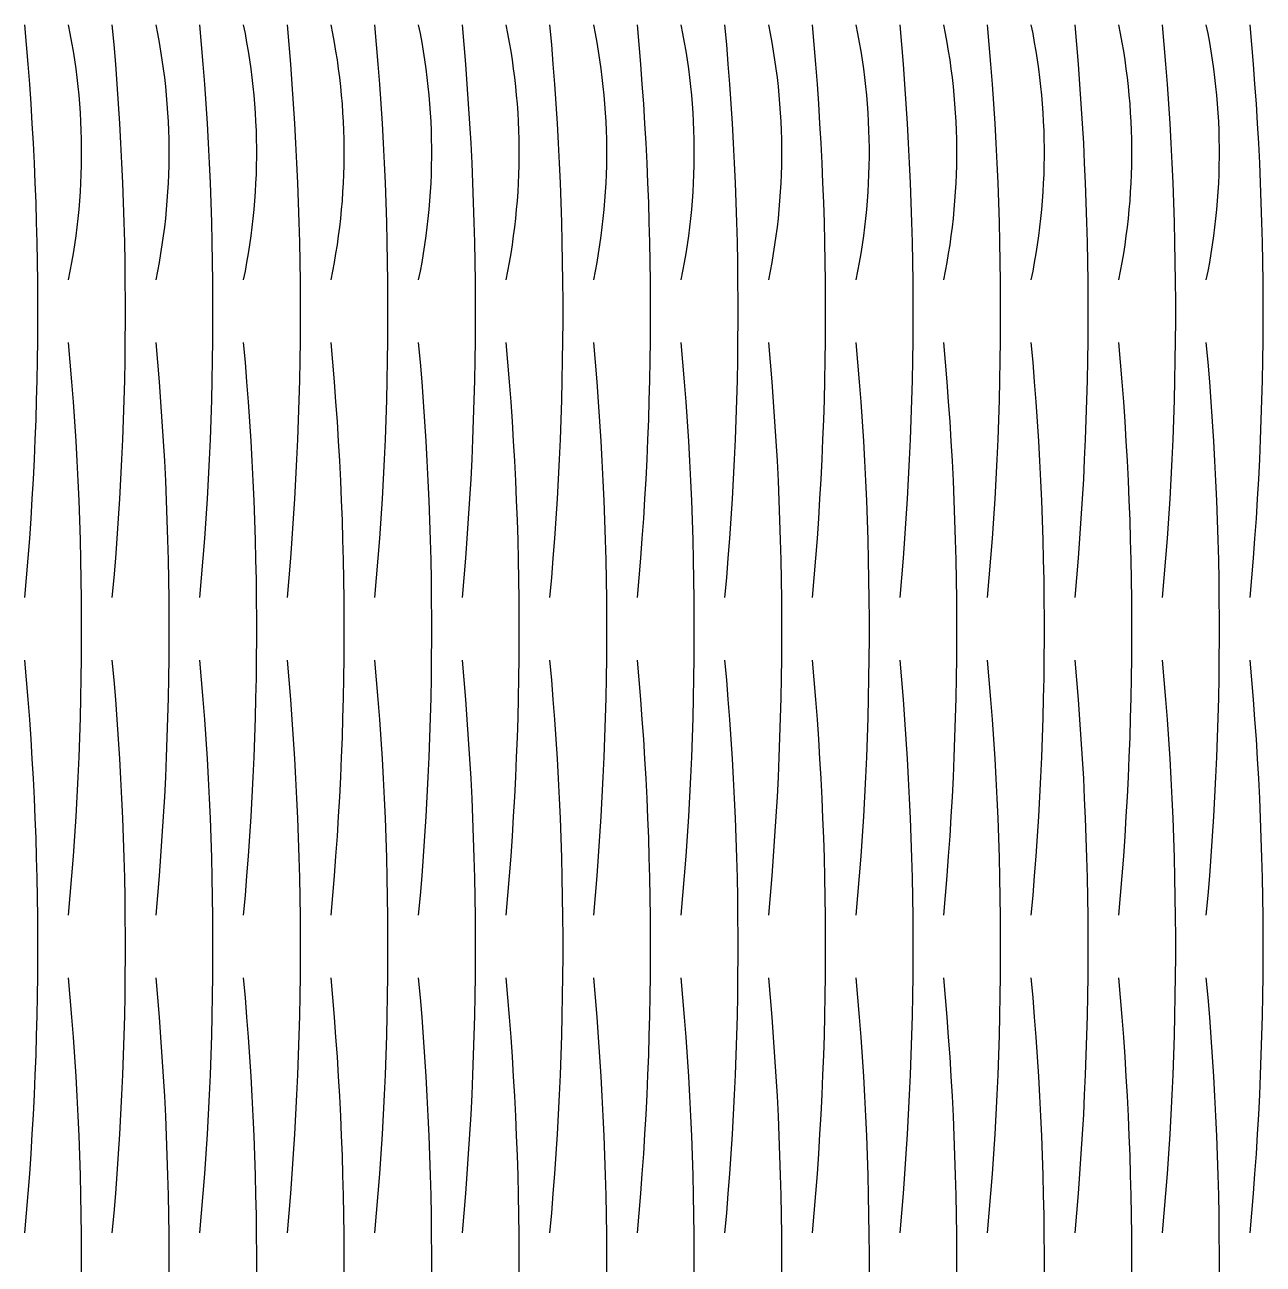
# Model space of a CAD drawing. Header units: millimetres. Extents: x 0.8 to 98.8, y 2.4 to 97.6.
# Drawn here: x 51.24 to 98.78, y 50 to 97.6 of the extents above; entities that cross this region are included whole.
import ezdxf

# ---------------------------------------------------------------- set-up
doc = ezdxf.new("R2010")
doc.units = ezdxf.units.MM
doc.layers.add('CUT', color=1, linetype='Continuous')

msp = doc.modelspace()

# ---------------------------------------------------------------- linework, layer by layer
at = {"layer": 'CUT'}
for points in [[(51.24, 75.6), (51.307, 76.359), (51.369, 77.117), (51.427, 77.876), (51.48, 78.634), (51.528, 79.393), (51.571, 80.152), (51.609, 80.91), (51.643, 81.669), (51.671, 82.428), (51.695, 83.186), (51.715, 83.945), (51.729, 84.703), (51.739, 85.462), (51.743, 86.221), (51.743, 86.979), (51.739, 87.738), (51.729, 88.497), (51.715, 89.255), (51.695, 90.014), (51.671, 90.772), (51.643, 91.531), (51.609, 92.29), (51.571, 93.048), (51.528, 93.807), (51.48, 94.566), (51.427, 95.324), (51.369, 96.083), (51.307, 96.841), (51.24, 97.6)], [(52.92, 87.8), (52.987, 88.138), (53.049, 88.476), (53.107, 88.814), (53.16, 89.152), (53.208, 89.49), (53.251, 89.828), (53.289, 90.166), (53.323, 90.503), (53.351, 90.841), (53.375, 91.179), (53.395, 91.517), (53.409, 91.855), (53.419, 92.193), (53.423, 92.531), (53.423, 92.869), (53.419, 93.207), (53.409, 93.545), (53.395, 93.883), (53.375, 94.221), (53.351, 94.559), (53.323, 94.897), (53.289, 95.234), (53.251, 95.572), (53.208, 95.91), (53.16, 96.248), (53.107, 96.586), (53.049, 96.924), (52.987, 97.262), (52.92, 97.6)], [(54.6, 75.6), (54.667, 76.359), (54.729, 77.117), (54.787, 77.876), (54.84, 78.634), (54.888, 79.393), (54.931, 80.152), (54.969, 80.91), (55.003, 81.669), (55.031, 82.428), (55.055, 83.186), (55.075, 83.945), (55.089, 84.703), (55.099, 85.462), (55.103, 86.221), (55.103, 86.979), (55.099, 87.738), (55.089, 88.497), (55.075, 89.255), (55.055, 90.014), (55.031, 90.772), (55.003, 91.531), (54.969, 92.29), (54.931, 93.048), (54.888, 93.807), (54.84, 94.566), (54.787, 95.324), (54.729, 96.083), (54.667, 96.841), (54.6, 97.6)], [(56.28, 87.8), (56.347, 88.138), (56.409, 88.476), (56.467, 88.814), (56.52, 89.152), (56.568, 89.49), (56.611, 89.828), (56.649, 90.166), (56.683, 90.503), (56.711, 90.841), (56.735, 91.179), (56.755, 91.517), (56.769, 91.855), (56.779, 92.193), (56.783, 92.531), (56.783, 92.869), (56.779, 93.207), (56.769, 93.545), (56.755, 93.883), (56.735, 94.221), (56.711, 94.559), (56.683, 94.897), (56.649, 95.234), (56.611, 95.572), (56.568, 95.91), (56.52, 96.248), (56.467, 96.586), (56.409, 96.924), (56.347, 97.262), (56.28, 97.6)], [(57.96, 75.6), (58.027, 76.359), (58.089, 77.117), (58.147, 77.876), (58.2, 78.634), (58.248, 79.393), (58.291, 80.152), (58.329, 80.91), (58.363, 81.669), (58.391, 82.428), (58.415, 83.186), (58.435, 83.945), (58.449, 84.703), (58.459, 85.462), (58.463, 86.221), (58.463, 86.979), (58.459, 87.738), (58.449, 88.497), (58.435, 89.255), (58.415, 90.014), (58.391, 90.772), (58.363, 91.531), (58.329, 92.29), (58.291, 93.048), (58.248, 93.807), (58.2, 94.566), (58.147, 95.324), (58.089, 96.083), (58.027, 96.841), (57.96, 97.6)], [(59.64, 87.8), (59.707, 88.138), (59.769, 88.476), (59.827, 88.814), (59.88, 89.152), (59.928, 89.49), (59.971, 89.828), (60.009, 90.166), (60.043, 90.503), (60.071, 90.841), (60.095, 91.179), (60.115, 91.517), (60.129, 91.855), (60.139, 92.193), (60.143, 92.531), (60.143, 92.869), (60.139, 93.207), (60.129, 93.545), (60.115, 93.883), (60.095, 94.221), (60.071, 94.559), (60.043, 94.897), (60.009, 95.234), (59.971, 95.572), (59.928, 95.91), (59.88, 96.248), (59.827, 96.586), (59.769, 96.924), (59.707, 97.262), (59.64, 97.6)], [(61.32, 75.6), (61.387, 76.359), (61.449, 77.117), (61.507, 77.876), (61.56, 78.634), (61.608, 79.393), (61.651, 80.152), (61.689, 80.91), (61.723, 81.669), (61.751, 82.428), (61.775, 83.186), (61.795, 83.945), (61.809, 84.703), (61.819, 85.462), (61.823, 86.221), (61.823, 86.979), (61.819, 87.738), (61.809, 88.497), (61.795, 89.255), (61.775, 90.014), (61.751, 90.772), (61.723, 91.531), (61.689, 92.29), (61.651, 93.048), (61.608, 93.807), (61.56, 94.566), (61.507, 95.324), (61.449, 96.083), (61.387, 96.841), (61.32, 97.6)], [(63, 87.8), (63.067, 88.138), (63.129, 88.476), (63.187, 88.814), (63.24, 89.152), (63.288, 89.49), (63.331, 89.828), (63.369, 90.166), (63.403, 90.503), (63.431, 90.841), (63.455, 91.179), (63.475, 91.517), (63.489, 91.855), (63.499, 92.193), (63.503, 92.531), (63.503, 92.869), (63.499, 93.207), (63.489, 93.545), (63.475, 93.883), (63.455, 94.221), (63.431, 94.559), (63.403, 94.897), (63.369, 95.234), (63.331, 95.572), (63.288, 95.91), (63.24, 96.248), (63.187, 96.586), (63.129, 96.924), (63.067, 97.262), (63, 97.6)], [(64.68, 75.6), (64.747, 76.359), (64.809, 77.117), (64.867, 77.876), (64.92, 78.634), (64.968, 79.393), (65.011, 80.152), (65.049, 80.91), (65.083, 81.669), (65.111, 82.428), (65.135, 83.186), (65.155, 83.945), (65.169, 84.703), (65.179, 85.462), (65.183, 86.221), (65.183, 86.979), (65.179, 87.738), (65.169, 88.497), (65.155, 89.255), (65.135, 90.014), (65.111, 90.772), (65.083, 91.531), (65.049, 92.29), (65.011, 93.048), (64.968, 93.807), (64.92, 94.566), (64.867, 95.324), (64.809, 96.083), (64.747, 96.841), (64.68, 97.6)], [(66.36, 87.8), (66.427, 88.138), (66.489, 88.476), (66.547, 88.814), (66.6, 89.152), (66.648, 89.49), (66.691, 89.828), (66.729, 90.166), (66.763, 90.503), (66.791, 90.841), (66.815, 91.179), (66.835, 91.517), (66.849, 91.855), (66.859, 92.193), (66.863, 92.531), (66.863, 92.869), (66.859, 93.207), (66.849, 93.545), (66.835, 93.883), (66.815, 94.221), (66.791, 94.559), (66.763, 94.897), (66.729, 95.234), (66.691, 95.572), (66.648, 95.91), (66.6, 96.248), (66.547, 96.586), (66.489, 96.924), (66.427, 97.262), (66.36, 97.6)], [(68.04, 75.6), (68.107, 76.359), (68.169, 77.117), (68.227, 77.876), (68.28, 78.634), (68.328, 79.393), (68.371, 80.152), (68.409, 80.91), (68.443, 81.669), (68.471, 82.428), (68.495, 83.186), (68.515, 83.945), (68.529, 84.703), (68.539, 85.462), (68.543, 86.221), (68.543, 86.979), (68.539, 87.738), (68.529, 88.497), (68.515, 89.255), (68.495, 90.014), (68.471, 90.772), (68.443, 91.531), (68.409, 92.29), (68.371, 93.048), (68.328, 93.807), (68.28, 94.566), (68.227, 95.324), (68.169, 96.083), (68.107, 96.841), (68.04, 97.6)], [(69.72, 87.8), (69.787, 88.138), (69.849, 88.476), (69.907, 88.814), (69.96, 89.152), (70.008, 89.49), (70.051, 89.828), (70.089, 90.166), (70.123, 90.503), (70.151, 90.841), (70.175, 91.179), (70.195, 91.517), (70.209, 91.855), (70.219, 92.193), (70.223, 92.531), (70.223, 92.869), (70.219, 93.207), (70.209, 93.545), (70.195, 93.883), (70.175, 94.221), (70.151, 94.559), (70.123, 94.897), (70.089, 95.234), (70.051, 95.572), (70.008, 95.91), (69.96, 96.248), (69.907, 96.586), (69.849, 96.924), (69.787, 97.262), (69.72, 97.6)], [(71.4, 75.6), (71.467, 76.359), (71.529, 77.117), (71.587, 77.876), (71.64, 78.634), (71.688, 79.393), (71.731, 80.152), (71.769, 80.91), (71.803, 81.669), (71.831, 82.428), (71.855, 83.186), (71.875, 83.945), (71.889, 84.703), (71.899, 85.462), (71.903, 86.221), (71.903, 86.979), (71.899, 87.738), (71.889, 88.497), (71.875, 89.255), (71.855, 90.014), (71.831, 90.772), (71.803, 91.531), (71.769, 92.29), (71.731, 93.048), (71.688, 93.807), (71.64, 94.566), (71.587, 95.324), (71.529, 96.083), (71.467, 96.841), (71.4, 97.6)], [(73.08, 87.8), (73.147, 88.138), (73.209, 88.476), (73.267, 88.814), (73.32, 89.152), (73.368, 89.49), (73.411, 89.828), (73.449, 90.166), (73.483, 90.503), (73.511, 90.841), (73.535, 91.179), (73.555, 91.517), (73.569, 91.855), (73.579, 92.193), (73.583, 92.531), (73.583, 92.869), (73.579, 93.207), (73.569, 93.545), (73.555, 93.883), (73.535, 94.221), (73.511, 94.559), (73.483, 94.897), (73.449, 95.234), (73.411, 95.572), (73.368, 95.91), (73.32, 96.248), (73.267, 96.586), (73.209, 96.924), (73.147, 97.262), (73.08, 97.6)], [(74.76, 75.6), (74.827, 76.359), (74.889, 77.117), (74.947, 77.876), (75, 78.634), (75.048, 79.393), (75.091, 80.152), (75.129, 80.91), (75.163, 81.669), (75.191, 82.428), (75.215, 83.186), (75.235, 83.945), (75.249, 84.703), (75.259, 85.462), (75.263, 86.221), (75.263, 86.979), (75.259, 87.738), (75.249, 88.497), (75.235, 89.255), (75.215, 90.014), (75.191, 90.772), (75.163, 91.531), (75.129, 92.29), (75.091, 93.048), (75.048, 93.807), (75, 94.566), (74.947, 95.324), (74.889, 96.083), (74.827, 96.841), (74.76, 97.6)], [(76.44, 87.8), (76.507, 88.138), (76.569, 88.476), (76.627, 88.814), (76.68, 89.152), (76.728, 89.49), (76.771, 89.828), (76.809, 90.166), (76.843, 90.503), (76.871, 90.841), (76.895, 91.179), (76.915, 91.517), (76.929, 91.855), (76.939, 92.193), (76.943, 92.531), (76.943, 92.869), (76.939, 93.207), (76.929, 93.545), (76.915, 93.883), (76.895, 94.221), (76.871, 94.559), (76.843, 94.897), (76.809, 95.234), (76.771, 95.572), (76.728, 95.91), (76.68, 96.248), (76.627, 96.586), (76.569, 96.924), (76.507, 97.262), (76.44, 97.6)], [(78.12, 75.6), (78.187, 76.359), (78.249, 77.117), (78.307, 77.876), (78.36, 78.634), (78.408, 79.393), (78.451, 80.152), (78.489, 80.91), (78.523, 81.669), (78.551, 82.428), (78.575, 83.186), (78.595, 83.945), (78.609, 84.703), (78.619, 85.462), (78.623, 86.221), (78.623, 86.979), (78.619, 87.738), (78.609, 88.497), (78.595, 89.255), (78.575, 90.014), (78.551, 90.772), (78.523, 91.531), (78.489, 92.29), (78.451, 93.048), (78.408, 93.807), (78.36, 94.566), (78.307, 95.324), (78.249, 96.083), (78.187, 96.841), (78.12, 97.6)], [(79.8, 87.8), (79.867, 88.138), (79.929, 88.476), (79.987, 88.814), (80.04, 89.152), (80.088, 89.49), (80.131, 89.828), (80.169, 90.166), (80.203, 90.503), (80.231, 90.841), (80.255, 91.179), (80.275, 91.517), (80.289, 91.855), (80.299, 92.193), (80.303, 92.531), (80.303, 92.869), (80.299, 93.207), (80.289, 93.545), (80.275, 93.883), (80.255, 94.221), (80.231, 94.559), (80.203, 94.897), (80.169, 95.234), (80.131, 95.572), (80.088, 95.91), (80.04, 96.248), (79.987, 96.586), (79.929, 96.924), (79.867, 97.262), (79.8, 97.6)], [(81.48, 75.6), (81.547, 76.359), (81.609, 77.117), (81.667, 77.876), (81.72, 78.634), (81.768, 79.393), (81.811, 80.152), (81.849, 80.91), (81.883, 81.669), (81.911, 82.428), (81.935, 83.186), (81.955, 83.945), (81.969, 84.703), (81.979, 85.462), (81.983, 86.221), (81.983, 86.979), (81.979, 87.738), (81.969, 88.497), (81.955, 89.255), (81.935, 90.014), (81.911, 90.772), (81.883, 91.531), (81.849, 92.29), (81.811, 93.048), (81.768, 93.807), (81.72, 94.566), (81.667, 95.324), (81.609, 96.083), (81.547, 96.841), (81.48, 97.6)], [(83.16, 87.8), (83.227, 88.138), (83.289, 88.476), (83.347, 88.814), (83.4, 89.152), (83.448, 89.49), (83.491, 89.828), (83.529, 90.166), (83.563, 90.503), (83.591, 90.841), (83.615, 91.179), (83.635, 91.517), (83.649, 91.855), (83.659, 92.193), (83.663, 92.531), (83.663, 92.869), (83.659, 93.207), (83.649, 93.545), (83.635, 93.883), (83.615, 94.221), (83.591, 94.559), (83.563, 94.897), (83.529, 95.234), (83.491, 95.572), (83.448, 95.91), (83.4, 96.248), (83.347, 96.586), (83.289, 96.924), (83.227, 97.262), (83.16, 97.6)], [(84.84, 75.6), (84.907, 76.359), (84.969, 77.117), (85.027, 77.876), (85.08, 78.634), (85.128, 79.393), (85.171, 80.152), (85.209, 80.91), (85.243, 81.669), (85.271, 82.428), (85.295, 83.186), (85.315, 83.945), (85.329, 84.703), (85.339, 85.462), (85.343, 86.221), (85.343, 86.979), (85.339, 87.738), (85.329, 88.497), (85.315, 89.255), (85.295, 90.014), (85.271, 90.772), (85.243, 91.531), (85.209, 92.29), (85.171, 93.048), (85.128, 93.807), (85.08, 94.566), (85.027, 95.324), (84.969, 96.083), (84.907, 96.841), (84.84, 97.6)], [(86.52, 87.8), (86.587, 88.138), (86.649, 88.476), (86.707, 88.814), (86.76, 89.152), (86.808, 89.49), (86.851, 89.828), (86.889, 90.166), (86.923, 90.503), (86.951, 90.841), (86.975, 91.179), (86.995, 91.517), (87.009, 91.855), (87.019, 92.193), (87.023, 92.531), (87.023, 92.869), (87.019, 93.207), (87.009, 93.545), (86.995, 93.883), (86.975, 94.221), (86.951, 94.559), (86.923, 94.897), (86.889, 95.234), (86.851, 95.572), (86.808, 95.91), (86.76, 96.248), (86.707, 96.586), (86.649, 96.924), (86.587, 97.262), (86.52, 97.6)], [(88.2, 75.6), (88.267, 76.359), (88.329, 77.117), (88.387, 77.876), (88.44, 78.634), (88.488, 79.393), (88.531, 80.152), (88.569, 80.91), (88.603, 81.669), (88.631, 82.428), (88.655, 83.186), (88.675, 83.945), (88.689, 84.703), (88.699, 85.462), (88.703, 86.221), (88.703, 86.979), (88.699, 87.738), (88.689, 88.497), (88.675, 89.255), (88.655, 90.014), (88.631, 90.772), (88.603, 91.531), (88.569, 92.29), (88.531, 93.048), (88.488, 93.807), (88.44, 94.566), (88.387, 95.324), (88.329, 96.083), (88.267, 96.841), (88.2, 97.6)], [(89.88, 87.8), (89.947, 88.138), (90.009, 88.476), (90.067, 88.814), (90.12, 89.152), (90.168, 89.49), (90.211, 89.828), (90.249, 90.166), (90.283, 90.503), (90.311, 90.841), (90.335, 91.179), (90.355, 91.517), (90.369, 91.855), (90.379, 92.193), (90.383, 92.531), (90.383, 92.869), (90.379, 93.207), (90.369, 93.545), (90.355, 93.883), (90.335, 94.221), (90.311, 94.559), (90.283, 94.897), (90.249, 95.234), (90.211, 95.572), (90.168, 95.91), (90.12, 96.248), (90.067, 96.586), (90.009, 96.924), (89.947, 97.262), (89.88, 97.6)], [(91.56, 75.6), (91.627, 76.359), (91.689, 77.117), (91.747, 77.876), (91.8, 78.634), (91.848, 79.393), (91.891, 80.152), (91.929, 80.91), (91.963, 81.669), (91.991, 82.428), (92.015, 83.186), (92.035, 83.945), (92.049, 84.703), (92.059, 85.462), (92.063, 86.221), (92.063, 86.979), (92.059, 87.738), (92.049, 88.497), (92.035, 89.255), (92.015, 90.014), (91.991, 90.772), (91.963, 91.531), (91.929, 92.29), (91.891, 93.048), (91.848, 93.807), (91.8, 94.566), (91.747, 95.324), (91.689, 96.083), (91.627, 96.841), (91.56, 97.6)], [(93.24, 87.8), (93.307, 88.138), (93.369, 88.476), (93.427, 88.814), (93.48, 89.152), (93.528, 89.49), (93.571, 89.828), (93.609, 90.166), (93.643, 90.503), (93.671, 90.841), (93.695, 91.179), (93.715, 91.517), (93.729, 91.855), (93.739, 92.193), (93.743, 92.531), (93.743, 92.869), (93.739, 93.207), (93.729, 93.545), (93.715, 93.883), (93.695, 94.221), (93.671, 94.559), (93.643, 94.897), (93.609, 95.234), (93.571, 95.572), (93.528, 95.91), (93.48, 96.248), (93.427, 96.586), (93.369, 96.924), (93.307, 97.262), (93.24, 97.6)], [(94.92, 75.6), (94.987, 76.359), (95.049, 77.117), (95.107, 77.876), (95.16, 78.634), (95.208, 79.393), (95.251, 80.152), (95.289, 80.91), (95.323, 81.669), (95.351, 82.428), (95.375, 83.186), (95.395, 83.945), (95.409, 84.703), (95.419, 85.462), (95.423, 86.221), (95.423, 86.979), (95.419, 87.738), (95.409, 88.497), (95.395, 89.255), (95.375, 90.014), (95.351, 90.772), (95.323, 91.531), (95.289, 92.29), (95.251, 93.048), (95.208, 93.807), (95.16, 94.566), (95.107, 95.324), (95.049, 96.083), (94.987, 96.841), (94.92, 97.6)], [(96.6, 87.8), (96.667, 88.138), (96.729, 88.476), (96.787, 88.814), (96.84, 89.152), (96.888, 89.49), (96.931, 89.828), (96.969, 90.166), (97.003, 90.503), (97.031, 90.841), (97.055, 91.179), (97.075, 91.517), (97.089, 91.855), (97.099, 92.193), (97.103, 92.531), (97.103, 92.869), (97.099, 93.207), (97.089, 93.545), (97.075, 93.883), (97.055, 94.221), (97.031, 94.559), (97.003, 94.897), (96.969, 95.234), (96.931, 95.572), (96.888, 95.91), (96.84, 96.248), (96.787, 96.586), (96.729, 96.924), (96.667, 97.262), (96.6, 97.6)], [(98.28, 75.6), (98.347, 76.359), (98.409, 77.117), (98.467, 77.876), (98.52, 78.634), (98.568, 79.393), (98.611, 80.152), (98.649, 80.91), (98.683, 81.669), (98.711, 82.428), (98.735, 83.186), (98.755, 83.945), (98.769, 84.703), (98.779, 85.462), (98.783, 86.221), (98.783, 86.979), (98.779, 87.738), (98.769, 88.497), (98.755, 89.255), (98.735, 90.014), (98.711, 90.772), (98.683, 91.531), (98.649, 92.29), (98.611, 93.048), (98.568, 93.807), (98.52, 94.566), (98.467, 95.324), (98.409, 96.083), (98.347, 96.841), (98.28, 97.6)], [(52.92, 63.4), (52.987, 64.159), (53.049, 64.917), (53.107, 65.676), (53.16, 66.434), (53.208, 67.193), (53.251, 67.952), (53.289, 68.71), (53.323, 69.469), (53.351, 70.228), (53.375, 70.986), (53.395, 71.745), (53.409, 72.503), (53.419, 73.262), (53.423, 74.021), (53.423, 74.779), (53.419, 75.538), (53.409, 76.297), (53.395, 77.055), (53.375, 77.814), (53.351, 78.572), (53.323, 79.331), (53.289, 80.09), (53.251, 80.848), (53.208, 81.607), (53.16, 82.366), (53.107, 83.124), (53.049, 83.883), (52.987, 84.641), (52.92, 85.4)], [(56.28, 63.4), (56.347, 64.159), (56.409, 64.917), (56.467, 65.676), (56.52, 66.434), (56.568, 67.193), (56.611, 67.952), (56.649, 68.71), (56.683, 69.469), (56.711, 70.228), (56.735, 70.986), (56.755, 71.745), (56.769, 72.503), (56.779, 73.262), (56.783, 74.021), (56.783, 74.779), (56.779, 75.538), (56.769, 76.297), (56.755, 77.055), (56.735, 77.814), (56.711, 78.572), (56.683, 79.331), (56.649, 80.09), (56.611, 80.848), (56.568, 81.607), (56.52, 82.366), (56.467, 83.124), (56.409, 83.883), (56.347, 84.641), (56.28, 85.4)], [(59.64, 63.4), (59.707, 64.159), (59.769, 64.917), (59.827, 65.676), (59.88, 66.434), (59.928, 67.193), (59.971, 67.952), (60.009, 68.71), (60.043, 69.469), (60.071, 70.228), (60.095, 70.986), (60.115, 71.745), (60.129, 72.503), (60.139, 73.262), (60.143, 74.021), (60.143, 74.779), (60.139, 75.538), (60.129, 76.297), (60.115, 77.055), (60.095, 77.814), (60.071, 78.572), (60.043, 79.331), (60.009, 80.09), (59.971, 80.848), (59.928, 81.607), (59.88, 82.366), (59.827, 83.124), (59.769, 83.883), (59.707, 84.641), (59.64, 85.4)], [(63, 63.4), (63.067, 64.159), (63.129, 64.917), (63.187, 65.676), (63.24, 66.434), (63.288, 67.193), (63.331, 67.952), (63.369, 68.71), (63.403, 69.469), (63.431, 70.228), (63.455, 70.986), (63.475, 71.745), (63.489, 72.503), (63.499, 73.262), (63.503, 74.021), (63.503, 74.779), (63.499, 75.538), (63.489, 76.297), (63.475, 77.055), (63.455, 77.814), (63.431, 78.572), (63.403, 79.331), (63.369, 80.09), (63.331, 80.848), (63.288, 81.607), (63.24, 82.366), (63.187, 83.124), (63.129, 83.883), (63.067, 84.641), (63, 85.4)], [(66.36, 63.4), (66.427, 64.159), (66.489, 64.917), (66.547, 65.676), (66.6, 66.434), (66.648, 67.193), (66.691, 67.952), (66.729, 68.71), (66.763, 69.469), (66.791, 70.228), (66.815, 70.986), (66.835, 71.745), (66.849, 72.503), (66.859, 73.262), (66.863, 74.021), (66.863, 74.779), (66.859, 75.538), (66.849, 76.297), (66.835, 77.055), (66.815, 77.814), (66.791, 78.572), (66.763, 79.331), (66.729, 80.09), (66.691, 80.848), (66.648, 81.607), (66.6, 82.366), (66.547, 83.124), (66.489, 83.883), (66.427, 84.641), (66.36, 85.4)], [(69.72, 63.4), (69.787, 64.159), (69.849, 64.917), (69.907, 65.676), (69.96, 66.434), (70.008, 67.193), (70.051, 67.952), (70.089, 68.71), (70.123, 69.469), (70.151, 70.228), (70.175, 70.986), (70.195, 71.745), (70.209, 72.503), (70.219, 73.262), (70.223, 74.021), (70.223, 74.779), (70.219, 75.538), (70.209, 76.297), (70.195, 77.055), (70.175, 77.814), (70.151, 78.572), (70.123, 79.331), (70.089, 80.09), (70.051, 80.848), (70.008, 81.607), (69.96, 82.366), (69.907, 83.124), (69.849, 83.883), (69.787, 84.641), (69.72, 85.4)], [(73.08, 63.4), (73.147, 64.159), (73.209, 64.917), (73.267, 65.676), (73.32, 66.434), (73.368, 67.193), (73.411, 67.952), (73.449, 68.71), (73.483, 69.469), (73.511, 70.228), (73.535, 70.986), (73.555, 71.745), (73.569, 72.503), (73.579, 73.262), (73.583, 74.021), (73.583, 74.779), (73.579, 75.538), (73.569, 76.297), (73.555, 77.055), (73.535, 77.814), (73.511, 78.572), (73.483, 79.331), (73.449, 80.09), (73.411, 80.848), (73.368, 81.607), (73.32, 82.366), (73.267, 83.124), (73.209, 83.883), (73.147, 84.641), (73.08, 85.4)], [(76.44, 63.4), (76.507, 64.159), (76.569, 64.917), (76.627, 65.676), (76.68, 66.434), (76.728, 67.193), (76.771, 67.952), (76.809, 68.71), (76.843, 69.469), (76.871, 70.228), (76.895, 70.986), (76.915, 71.745), (76.929, 72.503), (76.939, 73.262), (76.943, 74.021), (76.943, 74.779), (76.939, 75.538), (76.929, 76.297), (76.915, 77.055), (76.895, 77.814), (76.871, 78.572), (76.843, 79.331), (76.809, 80.09), (76.771, 80.848), (76.728, 81.607), (76.68, 82.366), (76.627, 83.124), (76.569, 83.883), (76.507, 84.641), (76.44, 85.4)], [(79.8, 63.4), (79.867, 64.159), (79.929, 64.917), (79.987, 65.676), (80.04, 66.434), (80.088, 67.193), (80.131, 67.952), (80.169, 68.71), (80.203, 69.469), (80.231, 70.228), (80.255, 70.986), (80.275, 71.745), (80.289, 72.503), (80.299, 73.262), (80.303, 74.021), (80.303, 74.779), (80.299, 75.538), (80.289, 76.297), (80.275, 77.055), (80.255, 77.814), (80.231, 78.572), (80.203, 79.331), (80.169, 80.09), (80.131, 80.848), (80.088, 81.607), (80.04, 82.366), (79.987, 83.124), (79.929, 83.883), (79.867, 84.641), (79.8, 85.4)], [(83.16, 63.4), (83.227, 64.159), (83.289, 64.917), (83.347, 65.676), (83.4, 66.434), (83.448, 67.193), (83.491, 67.952), (83.529, 68.71), (83.563, 69.469), (83.591, 70.228), (83.615, 70.986), (83.635, 71.745), (83.649, 72.503), (83.659, 73.262), (83.663, 74.021), (83.663, 74.779), (83.659, 75.538), (83.649, 76.297), (83.635, 77.055), (83.615, 77.814), (83.591, 78.572), (83.563, 79.331), (83.529, 80.09), (83.491, 80.848), (83.448, 81.607), (83.4, 82.366), (83.347, 83.124), (83.289, 83.883), (83.227, 84.641), (83.16, 85.4)], [(86.52, 63.4), (86.587, 64.159), (86.649, 64.917), (86.707, 65.676), (86.76, 66.434), (86.808, 67.193), (86.851, 67.952), (86.889, 68.71), (86.923, 69.469), (86.951, 70.228), (86.975, 70.986), (86.995, 71.745), (87.009, 72.503), (87.019, 73.262), (87.023, 74.021), (87.023, 74.779), (87.019, 75.538), (87.009, 76.297), (86.995, 77.055), (86.975, 77.814), (86.951, 78.572), (86.923, 79.331), (86.889, 80.09), (86.851, 80.848), (86.808, 81.607), (86.76, 82.366), (86.707, 83.124), (86.649, 83.883), (86.587, 84.641), (86.52, 85.4)], [(89.88, 63.4), (89.947, 64.159), (90.009, 64.917), (90.067, 65.676), (90.12, 66.434), (90.168, 67.193), (90.211, 67.952), (90.249, 68.71), (90.283, 69.469), (90.311, 70.228), (90.335, 70.986), (90.355, 71.745), (90.369, 72.503), (90.379, 73.262), (90.383, 74.021), (90.383, 74.779), (90.379, 75.538), (90.369, 76.297), (90.355, 77.055), (90.335, 77.814), (90.311, 78.572), (90.283, 79.331), (90.249, 80.09), (90.211, 80.848), (90.168, 81.607), (90.12, 82.366), (90.067, 83.124), (90.009, 83.883), (89.947, 84.641), (89.88, 85.4)], [(93.24, 63.4), (93.307, 64.159), (93.369, 64.917), (93.427, 65.676), (93.48, 66.434), (93.528, 67.193), (93.571, 67.952), (93.609, 68.71), (93.643, 69.469), (93.671, 70.228), (93.695, 70.986), (93.715, 71.745), (93.729, 72.503), (93.739, 73.262), (93.743, 74.021), (93.743, 74.779), (93.739, 75.538), (93.729, 76.297), (93.715, 77.055), (93.695, 77.814), (93.671, 78.572), (93.643, 79.331), (93.609, 80.09), (93.571, 80.848), (93.528, 81.607), (93.48, 82.366), (93.427, 83.124), (93.369, 83.883), (93.307, 84.641), (93.24, 85.4)], [(96.6, 63.4), (96.667, 64.159), (96.729, 64.917), (96.787, 65.676), (96.84, 66.434), (96.888, 67.193), (96.931, 67.952), (96.969, 68.71), (97.003, 69.469), (97.031, 70.228), (97.055, 70.986), (97.075, 71.745), (97.089, 72.503), (97.099, 73.262), (97.103, 74.021), (97.103, 74.779), (97.099, 75.538), (97.089, 76.297), (97.075, 77.055), (97.055, 77.814), (97.031, 78.572), (97.003, 79.331), (96.969, 80.09), (96.931, 80.848), (96.888, 81.607), (96.84, 82.366), (96.787, 83.124), (96.729, 83.883), (96.667, 84.641), (96.6, 85.4)], [(51.24, 51.2), (51.307, 51.959), (51.369, 52.717), (51.427, 53.476), (51.48, 54.234), (51.528, 54.993), (51.571, 55.752), (51.609, 56.51), (51.643, 57.269), (51.671, 58.028), (51.695, 58.786), (51.715, 59.545), (51.729, 60.303), (51.739, 61.062), (51.743, 61.821), (51.743, 62.579), (51.739, 63.338), (51.729, 64.097), (51.715, 64.855), (51.695, 65.614), (51.671, 66.372), (51.643, 67.131), (51.609, 67.89), (51.571, 68.648), (51.528, 69.407), (51.48, 70.166), (51.427, 70.924), (51.369, 71.683), (51.307, 72.441), (51.24, 73.2)], [(54.6, 51.2), (54.667, 51.959), (54.729, 52.717), (54.787, 53.476), (54.84, 54.234), (54.888, 54.993), (54.931, 55.752), (54.969, 56.51), (55.003, 57.269), (55.031, 58.028), (55.055, 58.786), (55.075, 59.545), (55.089, 60.303), (55.099, 61.062), (55.103, 61.821), (55.103, 62.579), (55.099, 63.338), (55.089, 64.097), (55.075, 64.855), (55.055, 65.614), (55.031, 66.372), (55.003, 67.131), (54.969, 67.89), (54.931, 68.648), (54.888, 69.407), (54.84, 70.166), (54.787, 70.924), (54.729, 71.683), (54.667, 72.441), (54.6, 73.2)], [(57.96, 51.2), (58.027, 51.959), (58.089, 52.717), (58.147, 53.476), (58.2, 54.234), (58.248, 54.993), (58.291, 55.752), (58.329, 56.51), (58.363, 57.269), (58.391, 58.028), (58.415, 58.786), (58.435, 59.545), (58.449, 60.303), (58.459, 61.062), (58.463, 61.821), (58.463, 62.579), (58.459, 63.338), (58.449, 64.097), (58.435, 64.855), (58.415, 65.614), (58.391, 66.372), (58.363, 67.131), (58.329, 67.89), (58.291, 68.648), (58.248, 69.407), (58.2, 70.166), (58.147, 70.924), (58.089, 71.683), (58.027, 72.441), (57.96, 73.2)], [(61.32, 51.2), (61.387, 51.959), (61.449, 52.717), (61.507, 53.476), (61.56, 54.234), (61.608, 54.993), (61.651, 55.752), (61.689, 56.51), (61.723, 57.269), (61.751, 58.028), (61.775, 58.786), (61.795, 59.545), (61.809, 60.303), (61.819, 61.062), (61.823, 61.821), (61.823, 62.579), (61.819, 63.338), (61.809, 64.097), (61.795, 64.855), (61.775, 65.614), (61.751, 66.372), (61.723, 67.131), (61.689, 67.89), (61.651, 68.648), (61.608, 69.407), (61.56, 70.166), (61.507, 70.924), (61.449, 71.683), (61.387, 72.441), (61.32, 73.2)], [(64.68, 51.2), (64.747, 51.959), (64.809, 52.717), (64.867, 53.476), (64.92, 54.234), (64.968, 54.993), (65.011, 55.752), (65.049, 56.51), (65.083, 57.269), (65.111, 58.028), (65.135, 58.786), (65.155, 59.545), (65.169, 60.303), (65.179, 61.062), (65.183, 61.821), (65.183, 62.579), (65.179, 63.338), (65.169, 64.097), (65.155, 64.855), (65.135, 65.614), (65.111, 66.372), (65.083, 67.131), (65.049, 67.89), (65.011, 68.648), (64.968, 69.407), (64.92, 70.166), (64.867, 70.924), (64.809, 71.683), (64.747, 72.441), (64.68, 73.2)], [(68.04, 51.2), (68.107, 51.959), (68.169, 52.717), (68.227, 53.476), (68.28, 54.234), (68.328, 54.993), (68.371, 55.752), (68.409, 56.51), (68.443, 57.269), (68.471, 58.028), (68.495, 58.786), (68.515, 59.545), (68.529, 60.303), (68.539, 61.062), (68.543, 61.821), (68.543, 62.579), (68.539, 63.338), (68.529, 64.097), (68.515, 64.855), (68.495, 65.614), (68.471, 66.372), (68.443, 67.131), (68.409, 67.89), (68.371, 68.648), (68.328, 69.407), (68.28, 70.166), (68.227, 70.924), (68.169, 71.683), (68.107, 72.441), (68.04, 73.2)], [(71.4, 51.2), (71.467, 51.959), (71.529, 52.717), (71.587, 53.476), (71.64, 54.234), (71.688, 54.993), (71.731, 55.752), (71.769, 56.51), (71.803, 57.269), (71.831, 58.028), (71.855, 58.786), (71.875, 59.545), (71.889, 60.303), (71.899, 61.062), (71.903, 61.821), (71.903, 62.579), (71.899, 63.338), (71.889, 64.097), (71.875, 64.855), (71.855, 65.614), (71.831, 66.372), (71.803, 67.131), (71.769, 67.89), (71.731, 68.648), (71.688, 69.407), (71.64, 70.166), (71.587, 70.924), (71.529, 71.683), (71.467, 72.441), (71.4, 73.2)], [(74.76, 51.2), (74.827, 51.959), (74.889, 52.717), (74.947, 53.476), (75, 54.234), (75.048, 54.993), (75.091, 55.752), (75.129, 56.51), (75.163, 57.269), (75.191, 58.028), (75.215, 58.786), (75.235, 59.545), (75.249, 60.303), (75.259, 61.062), (75.263, 61.821), (75.263, 62.579), (75.259, 63.338), (75.249, 64.097), (75.235, 64.855), (75.215, 65.614), (75.191, 66.372), (75.163, 67.131), (75.129, 67.89), (75.091, 68.648), (75.048, 69.407), (75, 70.166), (74.947, 70.924), (74.889, 71.683), (74.827, 72.441), (74.76, 73.2)], [(78.12, 51.2), (78.187, 51.959), (78.249, 52.717), (78.307, 53.476), (78.36, 54.234), (78.408, 54.993), (78.451, 55.752), (78.489, 56.51), (78.523, 57.269), (78.551, 58.028), (78.575, 58.786), (78.595, 59.545), (78.609, 60.303), (78.619, 61.062), (78.623, 61.821), (78.623, 62.579), (78.619, 63.338), (78.609, 64.097), (78.595, 64.855), (78.575, 65.614), (78.551, 66.372), (78.523, 67.131), (78.489, 67.89), (78.451, 68.648), (78.408, 69.407), (78.36, 70.166), (78.307, 70.924), (78.249, 71.683), (78.187, 72.441), (78.12, 73.2)], [(81.48, 51.2), (81.547, 51.959), (81.609, 52.717), (81.667, 53.476), (81.72, 54.234), (81.768, 54.993), (81.811, 55.752), (81.849, 56.51), (81.883, 57.269), (81.911, 58.028), (81.935, 58.786), (81.955, 59.545), (81.969, 60.303), (81.979, 61.062), (81.983, 61.821), (81.983, 62.579), (81.979, 63.338), (81.969, 64.097), (81.955, 64.855), (81.935, 65.614), (81.911, 66.372), (81.883, 67.131), (81.849, 67.89), (81.811, 68.648), (81.768, 69.407), (81.72, 70.166), (81.667, 70.924), (81.609, 71.683), (81.547, 72.441), (81.48, 73.2)], [(84.84, 51.2), (84.907, 51.959), (84.969, 52.717), (85.027, 53.476), (85.08, 54.234), (85.128, 54.993), (85.171, 55.752), (85.209, 56.51), (85.243, 57.269), (85.271, 58.028), (85.295, 58.786), (85.315, 59.545), (85.329, 60.303), (85.339, 61.062), (85.343, 61.821), (85.343, 62.579), (85.339, 63.338), (85.329, 64.097), (85.315, 64.855), (85.295, 65.614), (85.271, 66.372), (85.243, 67.131), (85.209, 67.89), (85.171, 68.648), (85.128, 69.407), (85.08, 70.166), (85.027, 70.924), (84.969, 71.683), (84.907, 72.441), (84.84, 73.2)], [(88.2, 51.2), (88.267, 51.959), (88.329, 52.717), (88.387, 53.476), (88.44, 54.234), (88.488, 54.993), (88.531, 55.752), (88.569, 56.51), (88.603, 57.269), (88.631, 58.028), (88.655, 58.786), (88.675, 59.545), (88.689, 60.303), (88.699, 61.062), (88.703, 61.821), (88.703, 62.579), (88.699, 63.338), (88.689, 64.097), (88.675, 64.855), (88.655, 65.614), (88.631, 66.372), (88.603, 67.131), (88.569, 67.89), (88.531, 68.648), (88.488, 69.407), (88.44, 70.166), (88.387, 70.924), (88.329, 71.683), (88.267, 72.441), (88.2, 73.2)], [(91.56, 51.2), (91.627, 51.959), (91.689, 52.717), (91.747, 53.476), (91.8, 54.234), (91.848, 54.993), (91.891, 55.752), (91.929, 56.51), (91.963, 57.269), (91.991, 58.028), (92.015, 58.786), (92.035, 59.545), (92.049, 60.303), (92.059, 61.062), (92.063, 61.821), (92.063, 62.579), (92.059, 63.338), (92.049, 64.097), (92.035, 64.855), (92.015, 65.614), (91.991, 66.372), (91.963, 67.131), (91.929, 67.89), (91.891, 68.648), (91.848, 69.407), (91.8, 70.166), (91.747, 70.924), (91.689, 71.683), (91.627, 72.441), (91.56, 73.2)], [(94.92, 51.2), (94.987, 51.959), (95.049, 52.717), (95.107, 53.476), (95.16, 54.234), (95.208, 54.993), (95.251, 55.752), (95.289, 56.51), (95.323, 57.269), (95.351, 58.028), (95.375, 58.786), (95.395, 59.545), (95.409, 60.303), (95.419, 61.062), (95.423, 61.821), (95.423, 62.579), (95.419, 63.338), (95.409, 64.097), (95.395, 64.855), (95.375, 65.614), (95.351, 66.372), (95.323, 67.131), (95.289, 67.89), (95.251, 68.648), (95.208, 69.407), (95.16, 70.166), (95.107, 70.924), (95.049, 71.683), (94.987, 72.441), (94.92, 73.2)], [(98.28, 51.2), (98.347, 51.959), (98.409, 52.717), (98.467, 53.476), (98.52, 54.234), (98.568, 54.993), (98.611, 55.752), (98.649, 56.51), (98.683, 57.269), (98.711, 58.028), (98.735, 58.786), (98.755, 59.545), (98.769, 60.303), (98.779, 61.062), (98.783, 61.821), (98.783, 62.579), (98.779, 63.338), (98.769, 64.097), (98.755, 64.855), (98.735, 65.614), (98.711, 66.372), (98.683, 67.131), (98.649, 67.89), (98.611, 68.648), (98.568, 69.407), (98.52, 70.166), (98.467, 70.924), (98.409, 71.683), (98.347, 72.441), (98.28, 73.2)], [(53.423, 49.621), (53.423, 50.379), (53.419, 51.138), (53.409, 51.897), (53.395, 52.655), (53.375, 53.414), (53.351, 54.172), (53.323, 54.931), (53.289, 55.69), (53.251, 56.448), (53.208, 57.207), (53.16, 57.966), (53.107, 58.724), (53.049, 59.483), (52.987, 60.241), (52.92, 61)], [(56.783, 49.621), (56.783, 50.379), (56.779, 51.138), (56.769, 51.897), (56.755, 52.655), (56.735, 53.414), (56.711, 54.172), (56.683, 54.931), (56.649, 55.69), (56.611, 56.448), (56.568, 57.207), (56.52, 57.966), (56.467, 58.724), (56.409, 59.483), (56.347, 60.241), (56.28, 61)], [(60.143, 49.621), (60.143, 50.379), (60.139, 51.138), (60.129, 51.897), (60.115, 52.655), (60.095, 53.414), (60.071, 54.172), (60.043, 54.931), (60.009, 55.69), (59.971, 56.448), (59.928, 57.207), (59.88, 57.966), (59.827, 58.724), (59.769, 59.483), (59.707, 60.241), (59.64, 61)], [(63.503, 49.621), (63.503, 50.379), (63.499, 51.138), (63.489, 51.897), (63.475, 52.655), (63.455, 53.414), (63.431, 54.172), (63.403, 54.931), (63.369, 55.69), (63.331, 56.448), (63.288, 57.207), (63.24, 57.966), (63.187, 58.724), (63.129, 59.483), (63.067, 60.241), (63, 61)], [(66.863, 49.621), (66.863, 50.379), (66.859, 51.138), (66.849, 51.897), (66.835, 52.655), (66.815, 53.414), (66.791, 54.172), (66.763, 54.931), (66.729, 55.69), (66.691, 56.448), (66.648, 57.207), (66.6, 57.966), (66.547, 58.724), (66.489, 59.483), (66.427, 60.241), (66.36, 61)], [(70.223, 49.621), (70.223, 50.379), (70.219, 51.138), (70.209, 51.897), (70.195, 52.655), (70.175, 53.414), (70.151, 54.172), (70.123, 54.931), (70.089, 55.69), (70.051, 56.448), (70.008, 57.207), (69.96, 57.966), (69.907, 58.724), (69.849, 59.483), (69.787, 60.241), (69.72, 61)], [(73.583, 49.621), (73.583, 50.379), (73.579, 51.138), (73.569, 51.897), (73.555, 52.655), (73.535, 53.414), (73.511, 54.172), (73.483, 54.931), (73.449, 55.69), (73.411, 56.448), (73.368, 57.207), (73.32, 57.966), (73.267, 58.724), (73.209, 59.483), (73.147, 60.241), (73.08, 61)], [(76.943, 49.621), (76.943, 50.379), (76.939, 51.138), (76.929, 51.897), (76.915, 52.655), (76.895, 53.414), (76.871, 54.172), (76.843, 54.931), (76.809, 55.69), (76.771, 56.448), (76.728, 57.207), (76.68, 57.966), (76.627, 58.724), (76.569, 59.483), (76.507, 60.241), (76.44, 61)], [(80.303, 49.621), (80.303, 50.379), (80.299, 51.138), (80.289, 51.897), (80.275, 52.655), (80.255, 53.414), (80.231, 54.172), (80.203, 54.931), (80.169, 55.69), (80.131, 56.448), (80.088, 57.207), (80.04, 57.966), (79.987, 58.724), (79.929, 59.483), (79.867, 60.241), (79.8, 61)], [(83.663, 49.621), (83.663, 50.379), (83.659, 51.138), (83.649, 51.897), (83.635, 52.655), (83.615, 53.414), (83.591, 54.172), (83.563, 54.931), (83.529, 55.69), (83.491, 56.448), (83.448, 57.207), (83.4, 57.966), (83.347, 58.724), (83.289, 59.483), (83.227, 60.241), (83.16, 61)], [(87.023, 49.621), (87.023, 50.379), (87.019, 51.138), (87.009, 51.897), (86.995, 52.655), (86.975, 53.414), (86.951, 54.172), (86.923, 54.931), (86.889, 55.69), (86.851, 56.448), (86.808, 57.207), (86.76, 57.966), (86.707, 58.724), (86.649, 59.483), (86.587, 60.241), (86.52, 61)], [(90.383, 49.621), (90.383, 50.379), (90.379, 51.138), (90.369, 51.897), (90.355, 52.655), (90.335, 53.414), (90.311, 54.172), (90.283, 54.931), (90.249, 55.69), (90.211, 56.448), (90.168, 57.207), (90.12, 57.966), (90.067, 58.724), (90.009, 59.483), (89.947, 60.241), (89.88, 61)], [(93.743, 49.621), (93.743, 50.379), (93.739, 51.138), (93.729, 51.897), (93.715, 52.655), (93.695, 53.414), (93.671, 54.172), (93.643, 54.931), (93.609, 55.69), (93.571, 56.448), (93.528, 57.207), (93.48, 57.966), (93.427, 58.724), (93.369, 59.483), (93.307, 60.241), (93.24, 61)], [(97.103, 49.621), (97.103, 50.379), (97.099, 51.138), (97.089, 51.897), (97.075, 52.655), (97.055, 53.414), (97.031, 54.172), (97.003, 54.931), (96.969, 55.69), (96.931, 56.448), (96.888, 57.207), (96.84, 57.966), (96.787, 58.724), (96.729, 59.483), (96.667, 60.241), (96.6, 61)]]:
    msp.add_lwpolyline(points, dxfattribs=at)

doc.saveas('drawing.dxf')
